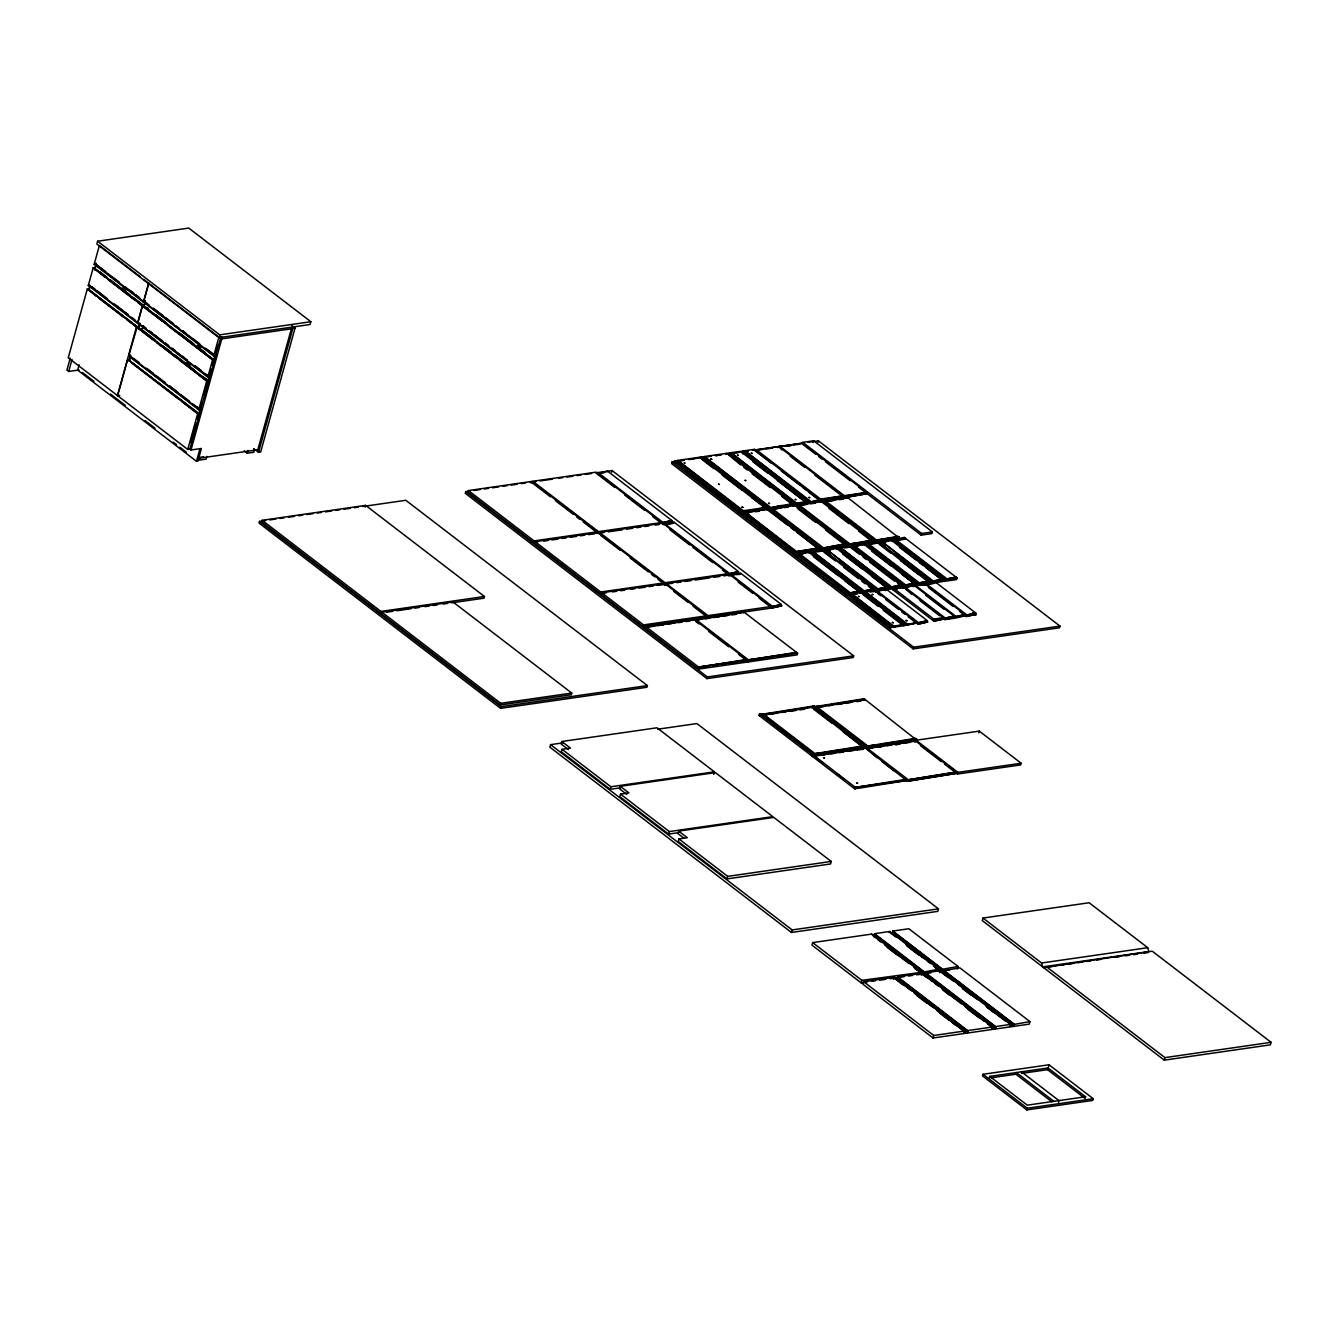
<?xml version="1.0" encoding="UTF-8"?>
<svg xmlns="http://www.w3.org/2000/svg" width="1338" height="1338" viewBox="0 0 1338 1338"><rect width="100%" height="100%" fill="white"/><g stroke="black" fill="none" stroke-linecap="round" stroke-linejoin="round"><path stroke-width="1.5" d="M97.607 241.225L96.838 244.034L218.914 337.661L310.065 324.515L310.851 321.722L188.758 228.079L97.607 241.225L219.7 334.851L310.851 321.722M179.392 360.022L207.106 381.28L87.355 288.857L68.238 357.798L187.738 449.451L189.896 449.133L200.817 409.763L192.187 403.574M205.483 348.532L215.736 355.958L209.949 376.831L207.791 377.149L88.291 285.496L93.225 267.7L212.976 360.123L167.334 325.117M205.567 348.248L215.334 355.741L215.569 354.904L213.662 355.992L94.162 264.339L99.397 245.423L140.406 276.866M95.801 295.915L87.773 289.025M88.291 285.496L88.994 284.576M104.949 277.267L93.643 267.851M94.162 264.339L96.068 263.252M87.606 289.627L88.81 289.46L89.897 285.529M93.476 268.47L94.664 268.302L96.236 264.305M70.228 358.082L66.9 370.091L68.69 371.462L79.109 369.957M89.094 290.095L90.365 285.462M94.63 270.092L95.751 266.095M68.69 371.462L72.018 359.454M79.176 364.756L77.671 370.158L196.485 461.292L197.924 461.075L201.419 448.464L191 449.969L189.21 448.598M117.443 395.53L136.56 326.589L138.215 327.342L139.771 323.344L138.717 327.158M148.618 283.154L143.367 302.07L145.273 300.983L145.039 301.836M181.751 401.433L198.057 413.927L127.712 359.387L117.644 395.68L119.801 395.379M197.154 407.053L200.416 409.545L200.65 408.709L198.743 409.796L128.649 356.025L137.011 327.526M142.631 305.582L137.697 323.378L138.416 322.475M148.802 283.305L143.567 302.221L145.474 301.15M138.215 322.324L137.496 323.227L142.43 305.432L142.882 306.369M142.848 305.599L144.069 306.185L145.156 302.271M128.13 359.554L199.262 413.76L200.349 409.829M128.649 356.025L130.555 354.955L129.033 361.21M138.015 327.191L139.587 323.194M143.885 306.034L144.972 302.12M129.635 359.939L130.723 355.992M187.738 449.451L197.807 413.158L127.712 359.387M198.743 409.796L206.855 380.51L87.355 288.857M207.791 377.149L212.725 359.353L93.225 267.7M213.662 355.992L218.914 337.076L221.071 336.758L215.334 355.741M218.914 337.661L219.7 334.851M190.866 442.661L196.368 422.808M197.472 418.844L201.871 402.972M204.062 395.028L211.22 369.238M212.324 365.274L217.826 345.421M207.106 381.28L208.31 381.113L209.882 377.115L200.416 409.545M212.976 360.123L214.18 359.955L215.267 356.025M191 449.969L222.275 337.176M196.485 461.292L199.981 448.682M206.855 456.342L206.085 459.135L199.479 460.088L200.265 457.278L203.56 456.81M244.118 450.822L247.229 453.197L247.998 450.404M254.605 449.451L253.819 452.261L247.229 453.197M257.833 449.752L291.366 328.83M253.551 448.548L258.502 452.344L293.273 326.94M291.751 325.502L295.046 328.027L260.659 452.027L258.502 452.344M265.66 520.499L259.472 521.402L259.02 523.074L500.596 708.371L646.923 687.264L647.391 685.591L405.799 500.295L362.531 506.533M484.456 596.497L365.642 505.379L262.131 520.298L261.663 521.987L380.477 613.105L380.945 611.433L484.456 596.497L483.988 598.186L451.508 602.869M365.174 507.069L365.642 505.379M381.932 612.185L381.464 613.874L500.278 704.992L571.293 694.756L571.761 693.067L452.946 601.949L381.932 612.185L500.746 703.32L571.761 693.067M469.889 491.063L465.775 491.648L465.306 493.337L706.899 678.617L853.226 657.527L853.677 655.854L612.102 470.558L595.611 472.933M596.815 533.477L597.283 531.788L531.638 481.446L468.434 490.561L467.966 492.233L533.611 542.592L537.692 542.007M531.169 483.135L531.638 481.446M532.842 481.279L598.487 531.621L661.691 522.506L596.046 472.163L532.842 481.279L532.373 482.951L550.42 496.799M533.611 542.592L534.079 540.903L597.283 531.788M657.326 585.459L663.447 584.589L663.916 582.9L598.27 532.557L535.066 541.673L534.598 543.345L600.244 593.687L606.365 592.818M500.278 704.992L500.746 703.32M500.596 708.371L501.064 706.681L647.391 685.591M607.201 471.896L607.435 471.06L671.893 520.499L662.059 522.723L671.893 520.499M611.633 472.247L612.102 470.558M583.251 521.971L598.019 533.31L598.487 531.621M599.006 534.063L599.474 532.373L672.245 521.787L672.011 522.64M562.93 742.874L550.57 744.647L549.868 747.173L791.46 932.469L937.787 911.362L938.49 908.853L696.897 723.557L657.744 729.21M600.244 593.687L600.712 592.015L663.916 582.9M706.782 615.781L664.902 583.652L601.699 592.767L601.23 594.457L643.11 626.569L643.578 624.896L706.782 615.781L706.313 617.47M713.689 774.368L714.392 771.842L656.975 727.788L561.86 741.503L561.157 744.028L568.332 749.531M561.86 741.503L570.473 748.109L562.077 749.33L561.375 751.839L610.195 789.286L620.33 787.814M684.437 460.138L672.061 461.911L671.609 463.6L913.185 648.88L1059.512 627.79L1059.98 626.1L818.388 440.821L808.085 442.309M678.082 461.677L674.486 461.66L676.275 460.59L741.687 511.785L742.54 511.116M745.182 511.551L739.312 512.387L675.088 462.112M674.486 461.66L676.275 460.59M765.57 508.34L700.159 457.144L677.73 460.389L743.125 511.568M662.661 523.175L662.427 524.011L673.231 522.556M663.414 524.78L663.648 523.927M738.526 571.61L728.692 573.835L738.526 571.61L674.068 522.171L664.233 524.396L671.91 523.292M685.508 621.1L693.853 619.093L644.565 625.649L644.096 627.338L698.553 669.1L747.256 662.076L747.725 660.403L697.6 667.344L746.537 659.483L740.215 661.206M653.646 626.234L644.933 626.953L743.761 611.901L733.375 614.192M673.834 523.007L674.068 522.171M645.518 627.405L694.455 619.544L746.537 659.483M664.434 585.342L665.12 582.732L599.474 532.373M700.159 457.144L700.51 458.449M665.638 585.174L666.107 583.485L738.877 572.898L738.643 573.734M701.112 457.813L702.902 456.76L768.313 507.938L769.166 507.286M701.714 458.282L701.898 459.436M610.195 789.286L610.881 786.761L714.392 771.842M792.414 503.657L726.785 453.314L704.357 456.542L769.751 507.738L792.414 503.657L792.196 504.493M678.751 832.621L668.599 834.092L619.795 796.645L620.498 794.12L669.301 831.567L772.812 816.648L715.378 772.595L620.28 786.309L619.578 788.835L626.753 794.337M726.551 454.151L726.785 453.314M776.174 489.708L794.939 504.108L729.528 452.913L727.738 453.983L731.334 454M728.34 454.435L740.6 464.855M729.31 453.749L729.528 452.913M805.978 502.519L740.566 451.324L730.983 452.712L796.394 503.891M692.8 620.314L693.268 618.641M694.004 620.146L694.472 618.457L743.761 611.901M694.455 619.544L693.619 619.929M741.536 451.993L743.326 450.923L808.737 502.118L809.59 501.449M738.559 654.315L748.46 661.909L797.147 654.884L797.615 653.212L744.346 612.352L695.426 620.213L699.473 619.628M742.138 452.445L742.874 454.034M743.326 450.923L761.874 466.159M820.01 499.676L810.176 501.901L744.764 450.722L754.364 449.334L819.776 500.529M744.229 612.001L770.721 608.171L771.19 606.499L707.986 615.614L707.518 617.286L693.017 606.164M754.13 450.17L754.364 449.334M755.92 450.454L756.154 449.618L820.612 499.057L843.04 495.813L820.378 499.894L820.612 499.057M739.312 512.387L820.043 500.579L819.575 502.268M740.131 512.002L741.921 510.932M698.553 669.1L699.021 667.411M741.72 513.223L743.51 512.153L741.72 513.223L743.878 513.457L748.745 517.187M742.306 513.675L744.112 512.605L794.27 552.109L786.142 545.871M743.276 512.989L743.359 510.731L765.788 507.503M743.878 513.457L744.112 512.605M742.69 512.538L767.376 508.708L763.061 510.146M744.948 511.952L744.129 512.337M662.059 522.723L728.324 573.617L727.855 575.29L723.774 575.892M803.87 550.721L795.709 551.892L745.55 512.404L767.979 509.176L818.137 548.664M728.842 576.059L729.294 574.286M730.046 575.875L730.28 575.039M730.866 575.491L740.7 573.266L781.392 604.492L771.574 606.699L781.392 604.492M706.899 678.617L707.367 676.944L853.677 655.854M739.646 574.504L740.7 573.266M668.599 834.092L669.301 831.567M777.529 447.611L778.582 446.39L843.04 495.813M779.552 447.059L779.786 446.206L844.245 495.645L866.673 492.417L844.01 496.482L844.245 495.645M764.734 508.724L764.968 507.888M751.805 497.719L767.376 508.708M766.323 509.945L766.992 507.319L701.346 456.977M767.51 509.761L767.979 508.089L770.136 508.323L768.346 509.377L768.581 508.54M678.684 831.115L687.297 837.722L678.901 838.926L678.215 841.451L727.019 878.899L830.53 863.963L831.233 861.438L773.799 817.401L678.684 831.115L677.981 833.641L683.735 838.04M767.744 510.012L767.979 509.176M821.131 547.426L819.341 548.496L821.131 547.426L770.738 508.774L769.166 508.992L783.499 519.596M769.902 509.159L770.136 508.323M770.504 509.611L770.738 508.774M769.317 508.708L794.003 504.878L844.997 543.981L826.416 547.476M770.755 508.49L771.574 508.106M794.605 505.329L771.942 509.41L822.335 548.062L844.997 543.981M744.346 612.352L743.527 612.737M801.98 443.815L802.215 442.978L866.673 492.417M858.461 487.065L921.163 535.15L931.967 533.594L932.419 531.922L813.621 440.787L802.817 442.343L802.348 444.032L815.561 454.151M747.49 660.152L796.428 652.292M797.013 652.743L698.436 666.96M791.36 504.878L791.594 504.041M748.46 661.909L748.912 660.219L797.615 653.212M781.726 496.398L792.564 504.71L795.792 503.439M792.949 506.099L793.618 503.489L727.972 453.147M794.136 505.931L794.605 504.242L796.762 504.476L794.973 505.547L795.207 504.71M847.757 543.579L845.967 544.65L847.757 543.579L797.364 504.928L795.792 505.162L810.126 515.749M813.153 442.477L813.621 440.787M796.528 505.312L796.612 503.055L806.212 501.666M795.943 504.861L820.629 501.031L871.623 540.151L863.227 542.158M797.13 505.781L797.364 504.928M797.381 504.66L798.201 504.275M871.623 540.151L848.961 544.215L798.569 505.563L821.231 501.499M771.926 608.004L781.76 605.779L771.926 608.004L759.047 598.119M817.919 442.493L818.388 440.821M805.158 502.904L808.972 501.282M794.504 551.256L792.715 552.326L795.09 551.724L795.458 553.012L795.09 551.724M795.692 552.176L794.136 552.393L793.668 554.083L740.884 513.608L741.954 512.387M857.407 593.972L847.422 595.31L794.655 554.835L797.13 551.958L819.558 548.731L819.09 550.42M795.709 551.892L818.371 547.827M797.047 554.233L797.281 553.397L795.474 554.45L797.866 553.848L848.259 592.5L846.469 593.57L848.259 592.5M824.86 549.416L823.071 550.47L824.86 549.416L818.956 548.279L796.528 551.507L796.896 552.811M797.866 553.848L800.893 557.177M796.445 553.781L807.717 551.34L859.063 591.747M797.883 553.564L808.303 551.791M855.233 592.299L849.463 593.135L799.07 554.484L808.905 552.26M916.881 739.212L867.359 746.621L916.279 738.76L916.413 740.901L811.832 755.97L759.047 715.496L759.516 713.823L761.673 714.04L759.884 715.111L759.516 713.823M812.668 753.16L810.878 754.214L812.668 753.16L762.275 714.509L759.884 715.111M761.088 713.589L761.439 714.893M820.763 502.084L821.231 500.412M762.275 714.509L768.53 720.329M777.077 712.636L762.292 714.224L811.213 706.364L863.161 747.223L867.961 747.072M823.388 500.646L821.599 501.7L823.154 501.482L822.803 500.178L823.154 501.482M762.877 714.676L811.815 706.815M823.991 501.098L822.184 502.151L823.991 501.098L874.383 539.749L872.593 540.82L874.383 539.749M819.96 752.909L813.872 753.796L763.48 715.144L812.4 707.284M808.453 552.845L808.921 551.172L811.062 551.407L809.273 552.46L811.062 551.407M822.569 501.031L847.255 497.201L898.015 537.14M811.664 551.858L809.875 552.929L811.664 551.858L862.057 590.51L860.267 591.58L862.057 590.51M810.477 550.938L810.828 552.243M824.007 500.813L824.827 500.429M898.25 536.304L875.587 540.385L825.195 501.733L847.857 497.652M821.866 550.654L821.515 549.349L811.681 551.574L819.943 550.922M812.266 552.025L822.101 549.818M873.095 588.921L863.261 591.145L813.103 551.641L822.703 550.269L873.095 588.921L869.014 590.309M727.019 878.899L727.721 876.373L831.233 861.438M818.739 549.115L818.956 548.279M819.926 548.948L821.716 547.878L822.084 549.182M797.197 532.541L820.294 550.236L820.763 548.563L822.318 548.329M821.482 548.714L821.716 547.878M821.047 551.039L821.515 549.349M822.234 550.855L823.305 549.634M846.553 545.101L848.944 544.499L822.937 548.513L846.185 544.901L845.716 546.573M822.469 551.105L822.703 550.269M823.656 550.938L825.462 549.868L823.071 550.47M824.258 548.948L824.626 550.253M886.659 587.767L835.297 547.359L825.713 548.747L877.042 589.439L874.065 589.59L875.855 588.519L874.065 589.59M835.899 547.827L826.064 550.052L829.911 549.5M836.484 548.279L826.667 550.503L830.497 549.951M843.174 497.953L842.806 496.666M844.362 497.786L844.01 496.482M846.201 498.422L847.255 497.201M836.033 548.881L836.501 547.192L838.658 547.426L836.869 548.496L838.658 547.426M839.244 547.878L837.454 548.948L839.244 547.878L889.636 586.529L887.847 587.599L889.636 586.529M838.056 546.974L838.424 548.262M851.854 544.984L852.206 546.272L851.854 544.984L839.261 547.593L849.446 546.673L849.095 545.369L848.626 547.058M839.863 548.062L849.68 545.837M900.675 584.94L850.282 546.289L840.682 547.677L890.857 587.165L900.675 584.94L896.611 586.328M845.365 545.285L845.583 544.432M825.479 529.965L846.921 546.406L847.389 544.717L848.944 544.499M848.108 544.884L848.342 544.048M873.179 541.271L875.57 540.652L849.781 543.83L850.884 545.653L852.44 545.436M849.781 543.83L849.831 546.891L859.715 554.467M850.65 546.506L850.884 545.653M851.252 546.958L853.042 545.887L903.2 585.375M852.808 546.724L853.042 545.887M864.08 544.298L854.246 546.523L904.639 585.174L914.239 583.786L862.893 543.395L853.059 545.62L857.491 545.519M853.644 546.071L863.478 543.847M811.949 707.869L812.417 706.196L813.972 705.962L814.34 707.267L813.972 705.962M812.768 707.484L812.417 706.196M813.37 707.936L815.16 706.882L865.552 745.534L863.763 746.587L865.552 745.534M815.16 706.882L826.315 716.449M823.89 705.879L815.177 706.598L864.114 698.737L915.46 739.145M815.779 707.049L864.699 699.189M848.861 592.951L849.212 594.256L848.861 592.951L846.469 593.57M847.422 595.31L847.891 593.637L849.446 593.403M865.301 699.657L816.364 707.518L866.756 746.169L915.694 738.308M860.852 592.032L863.244 591.413L850.299 592.751L850.667 594.039L848.643 595.226L852.239 595.259M862.425 545.068L862.893 543.395M849.463 593.135L859.297 590.911M849.245 595.694L889.703 627.739L902.297 625.916M863.612 544.901L864.08 543.211L866.238 543.445L864.448 544.516L866.238 543.445M860.016 593.503L860.485 591.814L850.884 593.202L850.801 595.46M866.84 543.897L865.034 544.967L866.84 543.897L917.232 582.548L915.443 583.619L917.232 582.548M865.653 542.994L866.004 544.282M851.888 593.955L893.533 626.92L903.367 624.695L861.471 592.583L851.888 593.955L893.767 626.084L903.367 624.695M876.775 541.288L866.857 543.629L877.862 542.308L928.622 582.264L931.616 581.026M867.442 544.081L877.276 541.857L877.042 542.693M928.271 580.96L918.437 583.184L868.044 544.533L877.862 542.308M811.464 754.682L813.855 754.063L810.878 754.214M811.832 755.97L812.3 754.298L813.855 754.063M813.019 754.448L813.253 753.612M871.991 541.438L872.209 540.602M812.818 756.739L814.608 755.669L812.818 756.739L854.698 788.851L856.253 788.634L855.902 787.329M813.872 753.796L862.793 745.935M872.343 542.743L872.811 541.054L850.383 544.282M813.638 756.355L865.569 748.059L906.027 780.104L854.346 787.564L906.261 779.268M863.528 748.527L863.98 746.838L814.457 754.247L863.395 746.387M859.665 592.199L859.899 591.363M858.695 531.186L873.547 542.559L874.015 540.886L875.57 540.652M874.734 541.037L874.968 540.201M861.237 593.42L861.087 591.195M898.969 538.896L898.835 536.755L876.407 540L877.276 541.857M862.425 591.797L862.659 590.961M862.441 593.252L864.683 591.212L874.283 589.824L873.814 591.513M876.206 543.077L877.009 540.452L899.437 537.224M863.043 593.704L863.211 594.858M874.283 589.824L864.097 590.76L864.448 592.048M877.41 542.91L877.879 541.221L880.036 541.455L878.246 542.526L880.036 541.455M880.387 542.76L880.621 541.907L878.832 542.977L880.387 542.76L885.271 546.489M879.434 541.004L879.802 542.291M865.669 591.965L907.331 624.93L917.149 622.705L875.269 590.593L865.669 591.965L907.549 624.093L917.149 622.705M941.818 579.822L890.472 539.415L880.872 540.786L932.218 581.478L931.382 581.863M891.075 539.866L881.24 542.091L886.994 541.254M891.66 540.318L881.826 542.542L885.672 541.99M873.681 589.372L869.616 590.76M874.651 590.041L876.44 588.971L876.206 589.824M875.035 591.429L874.885 589.205M876.005 592.098L877.059 590.878L886.659 589.489L927.351 620.698L917.517 622.923L927.351 620.698M886.893 586.93L877.059 589.155L882.812 588.319M901.394 587.533L901.862 585.843L890.606 588.285L887.479 587.382L877.879 588.77L878.246 590.058L888.081 587.834L887.612 589.523L870.218 592.032M891.208 540.92L891.677 539.231L893.817 539.465L892.028 540.535L893.817 539.465M894.42 539.916L892.63 540.987L894.42 539.916L944.578 579.421M893.6 540.318L893.232 539.013M904.622 538.712L904.271 537.424L894.436 539.649L905.458 538.328L957.038 577.899L956.57 579.571L943.976 581.394L925.846 567.479M895.038 540.1L904.856 537.876M955.85 576.979L946.016 579.203L895.624 540.552L905.458 538.328M898.618 537.608L898.835 536.755M885.605 590.71L886.659 589.489M791.46 932.469L792.163 929.943L938.49 908.853M887.245 588.218L887.479 587.382M888.449 588.051L890.238 586.981L890.606 588.285M872.309 576.695L888.8 589.356L889.268 587.666L890.824 587.449M890.004 587.834L890.238 586.981M903.802 539.097L904.271 537.424M904.036 584.99L904.388 586.295L904.036 584.99L891.677 586.78L892.045 588.068M943.123 618.507L943.357 617.671L933.757 619.059L933.523 619.895L943.708 618.959L933.891 621.183L892.797 589.673L897.464 588.737M893.617 589.289L903.451 587.064L943.357 617.671M863.646 700.426L864.114 698.737M901.277 585.392L897.196 586.797M889.703 627.739L898.701 625.632M901.645 585.609L903.434 584.539M890.539 627.355L892.329 626.284L889.937 626.903M902.598 587.365L903.066 585.676L904.622 585.459M902.397 588.285L902.632 587.449M903.451 587.064L903.217 587.9L897.647 583.569M911.814 594.423L903.819 587.282M904.639 585.174L914.473 582.95M893.533 626.92L893.767 626.084M904.421 587.733L914.239 585.509L954.145 616.116L944.31 618.34L954.145 616.116M915.192 585.542L915.66 583.87L905.241 585.626L929.458 581.879L928.99 583.552M921.163 535.15L921.631 533.477L932.419 531.922M864.365 747.056L866.154 745.985L866.506 747.29M866.74 746.437L865.184 746.671L864.716 748.343L865.569 748.059M865.92 746.821L866.154 745.985M854.698 788.851L856.487 787.781M865.937 748.26L876.992 757.76M988.414 1024.072L994.937 1029.073L871.674 934.091L812.651 942.604L811.965 945.13L861.17 982.878L867.325 981.975M956.152 772.076L907.231 779.937L956.152 772.076L915.46 740.867L866.539 748.728L872.627 747.842M913.185 586.73L914.239 585.509M857.926 787.58L857.691 788.417L906.629 780.556L857.34 787.129M902.531 624.997L903.501 625.749L906.729 624.478M914.389 586.562L914.623 585.726M914.824 584.254L915.058 583.401M904.321 625.364L906.11 624.294L903.735 624.913M915.209 586.178L925.043 583.953L964.949 614.56L955.115 616.785L964.949 614.56M916.028 584.07L917.818 583.017L918.186 584.305M918.42 583.468L916.865 583.686L916.396 585.375L901.544 573.985M917.584 583.853L917.818 583.017M907.331 624.93L907.549 624.093M928.856 581.411L919.256 582.799L919.624 584.104M923.973 585.174L925.043 583.953M925.177 585.007L925.411 584.171M926.013 584.622L935.831 582.398L975.736 613.005L965.902 615.229L975.736 613.005M929.458 580.792L929.224 581.629L931.031 580.558L929.458 580.792L879.066 542.141M917.885 624.21L927.719 621.986L917.885 624.21L908.218 616.801M930.178 583.385L930.646 581.696L932.218 581.478M913.185 648.88L913.653 647.207L1059.98 626.1M932.235 581.194L942.052 578.969M957.038 577.899L932.82 581.662L943.24 579.889L942.772 581.562L888.8 589.356M942.42 580.274L942.654 579.438M943.022 579.638L944.812 578.585M943.625 580.09L945.414 579.036L945.765 580.324M943.976 581.394L944.444 579.705L945.999 579.488M945.18 579.872L945.414 579.036M933.891 621.183L943.708 618.959M956.436 577.447L946.852 578.819L947.204 580.123M954.512 617.403L944.678 619.628L954.278 618.256L953.91 616.952M914.406 742.088L915.46 740.867M916.062 739.596L916.279 738.76M915.61 741.921L916.078 740.232L979.282 731.117L1021.162 763.245L1020.693 764.918L957.49 774.033L944.595 764.149M907.599 781.225L956.519 773.364L907.599 781.225L904.371 778.749M955.7 617.236L955.466 618.072L965.3 615.848L955.115 616.785M861.17 982.878L861.873 980.353L920.527 972.425L915.075 968.729M877.126 938.724L873.614 936.249L874.55 933.69L889.787 931.482L1013.05 1026.463L1009.554 1024.005M863.646 981.707L862.943 984.233L933.054 1038.004L1029.24 1024.139L1029.942 1021.613L959.848 967.842L943.691 970.719L1014.321 1024.406L1013.92 1025.811L1009.605 1026.43L1010.876 1024.356L995.639 1026.564L995.807 1028.42L991.491 1029.039L992.763 1026.965L967.692 1030.578L967.876 1032.451L963.544 1033.07L964.815 1030.996L933.757 1035.478L863.646 981.707L894.721 977.242L966.906 1032.585M966.27 616.517L976.104 614.293L966.27 616.517L959.697 611.483M891.961 933.59L892.831 932.937L942.036 970.669L942.437 969.264L892.663 931.081L942.437 969.264M892.831 932.937L892.697 931.599M893.45 979.299L894.353 977.827L911.329 990.638M896.661 979.383L897.765 978.68L967.876 1032.451M897.765 978.68L897.597 976.824L922.651 973.211L921.397 975.268M957.49 774.033L957.958 772.361L1021.162 763.245M978.814 732.806L979.282 731.117M920.009 972.509L919.607 973.913L923.939 973.278L924.324 971.89L874.55 933.69M919.54 971.472L923.22 973.395M924.759 974.783L928.104 977.81M924.842 975.318L925.712 974.649L995.807 1028.42M925.712 974.649L925.545 972.793L940.765 970.602L939.51 972.659M924.324 971.89L938.992 969.23L937.721 971.288L942.036 970.669M941.316 970.769L949.261 970.167M949.478 977.71L942.705 972.743L943.691 970.719M933.054 1038.004L933.757 1035.478M957.356 968.996L958.058 966.488L908.853 928.739L892.663 931.081M982.978 918.052L982.276 920.577L1042.67 966.889L1148.807 951.586L1147.736 947.705L1089.115 902.749L982.978 918.052L1041.583 963.009L1042.67 966.889M966.755 1033.137L897.045 978.78M983.029 1074.28L982.56 1075.969L1026.815 1109.921L1092.778 1100.405L1093.246 1098.715L1048.992 1064.78L983.029 1074.28L1027.283 1108.232L1093.246 1098.715M989.284 1078.06L989.752 1076.388L1048.039 1067.975L1085.57 1096.759L1085.101 1098.448L1047.57 1069.664L1021.446 1073.427M1026.815 1109.921L1027.283 1108.232M1047.57 1069.664L1048.039 1067.975M1048.524 1066.453L1048.992 1064.78M1058.475 1102.278L1058.943 1100.605L1021.412 1071.822M1164.261 1060.148L1164.946 1057.622L1271.1 1042.319L1270.398 1044.844L1164.261 1060.148L1043.657 967.658L1152.286 951.201L1271.1 1042.319M871.674 934.091L874.6 937.202M888.9 932.151L889.787 931.482M148.15 308.208L146.243 307.406M142.413 328.814L141.56 329.483M292.888 328.345L295.046 328.027M292.805 328.63L221.807 338.865L220.017 337.494M198.057 413.927L199.262 413.76M198.71 458.282L259.271 449.551M269.791 519.913L275.963 519.027M280.094 518.425L284.208 517.839M288.339 517.237L294.511 516.351M298.642 515.749L302.756 515.163M306.887 514.561L313.059 513.675M317.19 513.073L321.304 512.487M325.435 511.885L331.607 510.999M335.738 510.397L339.852 509.811M343.983 509.209L350.155 508.323M354.286 507.738L358.4 507.135M474.02 490.461L480.191 489.574M484.323 488.989L488.437 488.387M492.568 487.785L498.756 486.898M502.871 486.313L506.985 485.711M511.116 485.125L517.304 484.222M521.419 483.637L525.533 483.035M529.664 482.449L535.852 481.546M539.967 480.961L552.326 479.171M558.515 478.285L562.629 477.683M566.76 477.097L572.948 476.211M577.063 475.609L581.177 475.023M585.308 474.421L591.496 473.535M688.552 459.536L700.928 457.747M707.1 456.86L711.231 456.275M715.345 455.673L721.533 454.786M725.648 454.184L740.081 452.11M744.196 451.508L748.327 450.923M752.441 450.321L803.971 442.895M606.599 471.444L596.781 473.669L614.828 487.517M679.52 460.924L683.601 460.339M689.722 459.469L693.803 458.867M716.348 455.622L720.429 455.037M734.579 452.997L738.425 452.445M744.53 451.558L748.377 451.006M755.334 450.003L777.763 446.775M801.378 443.363L778.95 446.591L782.011 449.953M603.354 472.448L597.601 473.284L597.835 472.448L662.293 521.887M703.27 458.048L704.708 457.847M743.694 452.227L745.132 452.01M757.96 450.17L762.041 449.585M766.122 448.983L772.227 448.113M785.674 446.173L789.738 445.587M793.819 445.002L799.94 444.116M600.611 473.117L604.458 472.565M786.878 446.256L790.959 445.671M674.854 462.948L678.767 462.396M766.992 507.319L768.547 507.102M793.618 503.489L795.173 503.255M758.847 508.758L762.928 508.172M777.328 506.099L781.392 505.513M749.079 510.982L752.993 510.414M758.863 509.577L762.777 509.009M765.938 508.557L771.809 507.704M777.662 506.868L781.576 506.299M792.564 504.71L796.16 504.192M543.797 541.121L547.878 540.535M551.958 539.95L558.08 539.063M562.161 538.478L566.225 537.893M570.306 537.291L576.427 536.421M580.508 535.819L584.589 535.233M588.653 534.648L594.774 533.762M598.019 533.31L604.124 532.424M608.205 531.838L622.488 529.781M626.552 529.179L632.673 528.309M636.754 527.724L640.835 527.122M644.916 526.536L648.98 525.951M655.102 525.065L659.182 524.479M846.402 497.485L867.024 493.705L820.746 501.198L809.256 492.384M746.755 512.487L758.997 510.731M771.34 508.942L787.664 506.6M797.966 505.112L806.128 503.941M810.209 503.339L816.314 502.469M824.593 501.265L834.795 499.81M838.876 499.208L842.94 498.622M669.167 523.944L673.014 523.392M745.316 513.24L749.397 512.655M755.502 511.768L759.583 511.183M773.983 509.109L778.047 508.524M784.168 507.637L788.249 507.052M798.569 505.563L806.714 504.393M810.795 503.807L814.875 503.222M825.195 501.733L833.34 500.546M839.461 499.676L843.542 499.074M807.935 550.135L812.015 549.55M855.082 543.328L859.163 542.743M881.709 539.498L887.813 538.612M891.894 538.027L895.975 537.441M798.334 552.059L804.456 551.172M808.537 550.587L812.618 550.002M827.001 547.928L831.082 547.342M837.203 546.456L841.284 545.871M855.668 543.797L859.749 543.211M863.83 542.609L869.951 541.739M882.294 539.95L888.415 539.063M892.496 538.478L896.577 537.893M386.565 612.235L392.653 611.349M396.717 610.764L410.917 608.723M414.981 608.138L419.045 607.552M425.133 606.666L429.197 606.081M433.244 605.495L437.309 604.91M443.396 604.04L447.461 603.455M799.539 553.23L805.392 552.393M809.306 551.825L813.22 551.256M820.294 550.236L832.019 548.547M835.932 547.978L841.803 547.142M846.921 546.406L868.429 543.295M873.547 542.559L887.228 540.585M892.998 539.85L897.012 539.181M798.485 554.016L802.315 553.464M794.655 554.835L798.251 554.317M799.07 554.484L802.917 553.932M812.868 552.494L820.545 551.39M844.295 547.961L848.125 547.409M854.246 546.523L858.076 545.971M868.044 544.533L877.628 543.144M895.624 540.552L905.224 539.181M665.12 582.732L728.324 573.617M612.47 591.931L616.55 591.346M620.631 590.76L624.712 590.175M630.834 589.289L634.898 588.703M638.979 588.101L645.1 587.231M649.181 586.646L653.262 586.044M672.797 583.234L664.652 584.405L658.079 579.371M676.877 582.649L680.958 582.063M685.039 581.461L691.161 580.592M695.225 580.006L709.508 577.949M713.589 577.347L719.693 576.477M732.204 574.771L739.881 573.651M736.636 574.671L740.466 574.119M934.141 580.926L937.988 580.374M861.689 591.647L863.244 591.413M875.487 589.657L877.042 589.439M850.065 593.587L855.818 592.751M879.568 589.339L883.415 588.787M905.241 585.626L910.994 584.806M924.792 582.816L928.622 582.264M934.744 581.378L938.574 580.826M952.372 578.836L956.218 578.284M876.808 590.275L878.246 590.058M904.388 586.295L905.826 586.094M931.984 582.314L933.422 582.114M866.623 592.55L861.22 593.319L844.73 580.675M864.599 593.47L866.037 593.269M920.962 585.342L924.809 584.79M929.843 584.07L933.69 583.519M892.797 589.673L896.627 589.121M903.585 588.118L907.432 587.566M644.933 626.953L653.044 625.783M657.109 625.197L681.46 621.685M700.911 618.875L694.823 619.762L694.472 618.457M704.975 618.29L709.023 617.704M713.087 617.119L729.31 614.778M657.694 625.649L663.782 624.779M667.846 624.194L671.893 623.608M677.981 622.722L682.046 622.137M686.11 621.551L690.157 620.966M705.561 618.741L709.625 618.156M713.672 617.587L719.76 616.701M723.825 616.116L727.889 615.53M731.936 614.945L736 614.359M912.483 623.642L916.329 623.09L903.501 625.749M703.688 666.475L707.752 665.889M711.799 665.304L717.887 664.417M721.951 663.832L728.039 662.962M732.103 662.377L736.151 661.792M749.531 659.868L753.578 659.283M759.666 658.396L763.73 657.811M767.795 657.226L771.842 656.64M775.906 656.055L781.994 655.185M786.042 654.6L792.129 653.713M702.249 667.227L708.337 666.341M712.401 665.755L718.489 664.886M722.553 664.3L726.601 663.715M730.665 663.13L736.753 662.243M740.8 661.658L746.888 660.788M750.116 660.32L754.18 659.734M760.268 658.848L764.333 658.263M768.38 657.677L772.444 657.109M778.532 656.222L782.579 655.637M786.644 655.051L790.708 654.466M760.118 714.275L762.292 714.224M813.002 706.648L815.177 706.598M781.141 712.05L785.205 711.465M789.253 710.879L795.341 709.993M799.405 709.408L805.493 708.538M827.954 705.293L832.002 704.708M836.066 704.123L852.289 701.798M856.353 701.212L860.418 700.627M759.047 715.496L763.195 714.91M763.48 715.144L767.527 714.559M771.591 713.974L777.679 713.087M781.743 712.502L785.791 711.916M791.879 711.047L795.943 710.461M799.99 709.876L804.054 709.291M818.404 707.217L824.476 706.347M828.54 705.762L832.604 705.176M836.651 704.591L842.739 703.704M846.803 703.119L850.868 702.534M856.939 701.664L861.003 701.079M824.024 752.324L830.095 751.454M834.159 750.869L840.247 749.982M844.311 749.397L848.359 748.812M852.423 748.226L858.511 747.357M870.821 745.584L876.908 744.697M880.973 744.112L885.02 743.527M891.108 742.657L895.172 742.072M899.22 741.486L903.284 740.901M907.348 740.315L913.436 739.429M814.457 754.247L820.545 753.361M826.633 752.491L830.697 751.906M834.761 751.32L838.809 750.735M844.897 749.849L848.961 749.263M853.008 748.695L859.096 747.808M871.423 746.035L877.511 745.149M881.558 744.564L885.622 743.978M889.67 743.393L893.734 742.807M899.822 741.938L903.886 741.352M909.974 740.483L914.021 739.897M813.621 754.9L815.059 754.699M820.696 755.334L824.76 754.749M830.848 753.863L834.912 753.277M838.959 752.692L843.024 752.107M849.112 751.237L853.159 750.651M857.223 750.066L863.311 749.18M876.691 747.256L880.739 746.671M886.826 745.801L890.891 745.216M894.938 744.63L899.002 744.045M905.09 743.159L909.154 742.573M877.879 747.357L881.943 746.771M896.142 744.714L900.206 744.129M620.498 794.12L628.893 792.916L620.28 786.309M958.058 966.488L941.902 969.348M871.439 981.39L875.554 980.804M879.668 980.202L885.823 979.316M889.937 978.73L904.321 976.656M908.435 976.054L912.549 975.469M916.647 974.867L920.761 974.281M923.053 973.947L930.997 972.81M1041.583 963.009L1147.736 947.705M1043.657 967.658L1055.899 965.885M1059.997 965.3L1064.078 964.715M1068.159 964.129L1074.28 963.243M1078.361 962.658L1082.442 962.072M1086.523 961.47L1090.604 960.885M1096.725 959.998L1100.823 959.413M1115.106 957.356L1119.187 956.77M1125.308 955.884L1129.389 955.299M1133.47 954.713L1137.551 954.111M1143.689 953.241L1147.77 952.639M1029.942 1021.613L1013.786 1024.473M991.291 1077.776L1017.415 1074.013M1085.57 1096.759L1027.266 1105.171L989.752 1076.388M802.817 442.343L921.631 533.477M818.856 456.693L822.151 459.218M825.462 461.744L850.215 480.727M790.206 456.241L804.974 467.581M814.825 475.124L839.444 494.006M895.858 539.716L946.25 578.367M897.43 543.261L912.064 554.484M921.815 561.96L934.827 571.945M892.864 540.151L943.257 578.802M899.454 547.242L915.945 559.886M919.239 562.428L922.534 564.954M882.06 541.706L932.469 580.358M972.575 612.62L975.87 615.146M895.022 553.982L908.034 563.95M917.784 571.426L930.796 581.411M825.429 500.88L875.821 539.532M879.066 544.181L890.606 553.029M900.507 560.622L918.637 574.537M827.001 504.426L838.391 513.156M841.635 515.648L844.88 518.141M851.386 523.125L861.137 530.617M864.398 533.109L867.643 535.601M870.904 538.093L874.149 540.585M820.378 499.894L821.833 500.864M822.418 501.315L872.828 539.967M755.1 450.839L771.508 463.433M781.359 470.976L799.405 484.824M802.683 487.35L805.978 489.859M829.025 508.407L848.81 523.593M926.231 583.786L966.136 614.376M928.472 587.533L953.124 606.432M868.278 543.696L918.671 582.348M744.764 450.722L810.41 501.064M868.228 545.988L881.224 555.972M884.485 558.464L887.73 560.957M890.991 563.449L903.986 573.417M907.248 575.909L910.492 578.401M913.737 580.909L916.998 583.401M865.268 544.131L915.677 582.783M775.087 476.311L791.611 488.989M741.77 451.157L807.416 501.499M871.858 551.223L891.66 566.392M915.443 585.342L955.349 615.948M752.742 461.61L767.544 472.966M777.411 480.526L802.098 499.459M925.896 595.393L943.976 609.258M854.48 545.687L904.873 584.338M730.983 452.712L796.612 503.055M798.803 504.727L849.195 543.379M857.691 550.47L860.936 552.962M867.442 557.946L883.699 570.423M891.827 576.661L901.578 584.137M851.486 546.121L901.879 584.773M904.655 586.897L944.544 617.504M733.207 456.743L736.502 459.285M744.764 465.624L764.6 480.827M813.387 518.241L816.632 520.733M821.515 524.479L839.394 538.194M844.278 541.94L847.523 544.432M795.792 505.162L846.201 543.813M863.027 557.009L866.322 559.535M869.616 562.06L894.353 581.043M920.026 600.729L939.744 615.848M792.798 503.874L794.003 504.878M743.878 467.38L747.173 469.906M752.107 473.685L770.203 487.567M797.448 508.457L815.578 522.372M840.682 547.677L891.091 586.328M893.851 588.452L933.757 619.059M842.271 551.206L856.889 562.428M865.017 568.667L879.651 579.889M837.688 548.112L888.081 586.763M842.622 553.932L862.425 569.118M826.901 549.667L877.293 588.319M704.357 456.542L769.986 506.901M772.177 508.557L822.569 547.209M826.851 551.958L830.095 554.45M839.846 561.927L854.48 573.149M862.609 579.387L875.621 589.356M823.89 550.085L874.299 588.737M877.059 590.878L917.751 622.086M713.187 465.657L731.368 479.606M741.285 487.199L759.466 501.148M762.76 503.69L766.072 506.216M791.628 525.817L806.262 537.04M816.013 544.516L820.896 548.262M769.166 508.992L819.575 547.643M823.89 552.126L835.43 560.973M843.676 567.312L858.528 578.685M861.823 581.21L865.117 583.753M868.412 586.278L875.637 591.881M877.611 593.336L880.839 595.795M885.672 599.508L898.551 609.392M901.779 611.867L905.006 614.343M702.45 459.871L713.974 468.701M722.186 475.007L741.938 490.143M767.142 509.561L787.313 524.948M790.607 527.473L793.902 529.999M813.103 551.641L863.495 590.309M906.11 624.294L864.231 592.182L867.86 595.979M813.052 553.949L827.687 565.171M837.437 572.647L850.45 582.615M877.611 603.455L890.64 613.456M900.407 620.932L905.893 625.147M810.109 552.076L860.501 590.727M862.675 592.399L904.555 624.528M813.387 556.641L838.14 575.624M863.779 595.293L878.313 606.432M883.147 610.145L900.909 623.759M677.73 460.389L743.359 510.731M745.55 512.404L795.943 551.055M799.304 553.631L849.697 592.282M850.45 594.172L892.329 626.284M683.25 466.962L703.086 482.165M713.003 489.775L731.184 503.724M734.495 506.249L737.79 508.791M752.006 519.679L755.251 522.171M758.495 524.68L778.014 539.632M810.644 564.653L823.639 574.638M835.029 583.368L846.402 592.098M852.44 596.715L863.83 605.445M873.597 612.938L886.609 622.923M674.72 460.824L740.366 511.166M742.54 512.839L792.949 551.49M796.311 554.066L846.703 592.717M848.877 594.39L890.774 626.519M672.061 461.911L913.653 647.207M664.468 523.543L728.926 572.982M731.1 574.654L771.792 605.863M728.692 573.835L771.19 606.499M624.679 495.06L644.364 510.179M652.576 516.468L660.788 522.757M669.97 529.815L689.672 544.917M692.95 547.426L712.652 562.529M722.487 570.088L729.059 575.123M738.108 582.063L752.592 593.186M916.078 740.232L957.958 772.361M920.444 745.617L941.383 761.673M666.107 583.485L707.986 615.614M555.354 500.579L573.4 514.428M576.678 516.936L579.956 519.462M600.645 535.317L620.347 550.42M630.181 557.979L648.244 571.828M651.522 574.337L654.8 576.862M673.7 591.346L688.184 602.468M816.598 706.665L866.991 745.316M837.688 725.179L849.061 733.91M852.323 736.402L855.567 738.894M860.451 742.623L865.318 746.37M813.604 707.1L863.997 745.751M866.773 747.875L907.465 779.084M813.604 709.14L831.734 723.055M843.274 731.903L859.765 744.547M881.826 761.456L894.704 771.34M695.66 619.377L747.725 659.316M695.643 621.401L698.954 623.943M708.856 631.536L728.658 646.722M763.714 714.291L814.106 752.943M773.414 724.075L791.293 737.79M801.044 745.266L812.434 753.996M468.434 490.561L534.079 540.903M535.066 541.673L600.712 592.015M601.699 592.767L643.578 624.896M645.752 626.569L697.834 666.508M760.703 714.726L811.112 753.378M813.872 755.502L854.564 786.711M814.374 756.505L822.435 762.677M836.936 773.799L843.375 778.749M465.775 491.648L707.367 676.944M1046.149 966.504L1164.946 1057.622M143.684 279.391L217.274 335.821M95.834 264.088L105.685 271.631M112.91 277.267L119.467 282.301M130.288 290.513L133.566 293.022M135.874 294.878L139.152 297.387M144.27 301.318L149.17 305.064M153.402 308.242L163.169 315.735M165.477 317.574L173.622 323.829M182.737 330.737L185.999 333.246M193.19 338.832L199.697 343.833M95.751 264.372L112.158 276.949M125.287 287.018L140.038 298.341M153.318 308.509L167.986 319.765M176.131 326.02L179.392 328.512M182.654 331.021L192.438 338.531M94.697 264.038L104.548 271.581M107.826 274.089L132.429 292.972M135.707 295.481L162.032 315.684M165.293 318.176L184.861 333.179M188.123 335.687L214.214 355.691M122.578 287.954L125.805 290.43M197.506 345.421L200.784 347.93M99.597 271.647L107.308 277.551M110.552 280.043L130.087 295.029M133.348 297.521L142.681 304.679M155.693 314.664L165.611 322.257M178.824 332.409L193.709 343.816M197.004 346.341L205.266 352.68M94.664 268.302L214.18 359.955M108.227 279.793L134.486 299.913M137.764 302.438L162.433 321.371M91.603 286.499L94.881 289.025M97.206 290.864L107.04 298.424M114.566 304.127L122.778 310.416M125.086 312.256L128.364 314.781M131.642 317.29L134.937 319.799M142.631 325.636L145.892 328.144M149.154 330.637L152.415 333.145M154.706 334.985L162.868 341.223M165.46 343.147L168.722 345.656M171.983 348.148L175.245 350.656M182.42 356.226L187.32 359.989M194.796 365.659L201.319 370.659M205.249 373.737L208.511 376.246M91.536 286.784L101.37 294.343M114.499 304.395L127.612 314.463M142.564 325.92L145.825 328.429M149.07 330.921L157.232 337.176M165.377 343.431L168.638 345.923M171.9 348.432L181.684 355.925M194.729 365.926L209.397 377.182M88.826 285.195L93.76 288.958M97.038 291.483L121.641 310.349M124.919 312.858L151.278 333.078M154.539 335.587L174.107 350.589M177.369 353.098L208.343 376.848M186.718 362.799L189.996 365.324M140.373 328.563L154.79 339.618M163.052 345.957L171.314 352.295M174.609 354.838L194.445 370.041M202.707 376.379L207.206 379.825M88.81 289.46L208.31 381.113M99.079 298.424L123.681 317.307M126.976 319.815L153.318 340.019M156.579 342.528L176.131 357.53M943.641 970.184L1014.321 1024.406M943.825 972.04L1013.92 1025.811M911.395 948.726L926.398 960.015M957.623 983.948L960.885 986.457M967.407 991.458L978.814 1000.205M991.609 1010.24L1001.644 1017.716M889.419 932.084L895.992 937.102M905.826 944.661L923.872 958.493M927.15 961.019L930.428 963.527M933.707 966.036L938.64 969.816M940.413 971.187L953.459 981.189M961.604 987.444L976.288 998.7M986.056 1006.193L1005.624 1021.195M906.947 945.983L918.437 954.797M934.827 967.374L938.105 969.899M939.895 971.254L948.04 977.509M962.724 988.765L970.87 995.02M987.176 1007.514L993.699 1012.515M134.252 358.868L139.135 362.615M146.628 368.284L153.151 373.285M157.064 376.379L165.226 382.635M169.441 385.796L177.603 392.051M181.516 395.128L189.678 401.383M130.238 356.075L133.499 358.567M146.544 368.569L157.951 377.333M169.374 386.08L182.403 396.081M129.184 355.724L178.088 393.238M181.349 395.747L199.278 409.495M131.224 362.665L178.489 398.925M925.545 972.793L996.208 1027.015M874.584 934.208L923.805 971.957M925.578 973.328L995.689 1027.082M874.718 935.546L923.939 973.278M890.004 948.826L905.006 960.115M931.114 980.353L934.626 982.811M947.421 992.846L957.439 1000.322M970.251 1010.357L980.269 1017.833M877.879 939.728L881.157 942.236M884.435 944.745L909.037 963.628M913.954 967.391L920.527 972.425M922.3 973.796L932.084 981.306M935.346 983.798L938.607 986.307M941.868 988.799L961.437 1003.801M964.698 1006.31L984.25 1021.312M987.511 1023.804L992.411 1027.567M887.194 947.337L897.045 954.897M921.782 973.863L926.682 977.626M942.972 990.12L949.495 995.121M967.424 1008.885L978.847 1017.633M897.597 976.824L968.26 1031.046M897.631 977.359L967.742 1031.113M896.895 979.349L905.04 985.588M908.301 988.096L911.563 990.588M919.708 996.843L927.87 1003.099M931.131 1005.607L934.392 1008.099M947.438 1018.101L957.205 1025.61M913.921 992.829L931.85 1006.577M936.751 1010.341L964.464 1031.581M893.834 977.894L903.618 985.404M916.664 995.405L926.448 1002.915M939.493 1012.916L949.261 1020.409M952.522 1022.918L955.784 1025.41M1053.892 1101.325L1016.378 1072.541L1015.91 1074.23L1051.802 1101.759M82.421 372.482L93.961 381.347M110.469 394.008L125.32 405.397M145.123 420.584L155.024 428.177M173.171 442.092L176.482 444.617M179.777 447.16L186.383 452.211M562.077 749.33L610.881 786.761M678.901 838.926L727.721 876.373M262.131 520.298L380.945 611.433M812.651 942.604L861.873 980.353M259.472 521.402L501.064 706.681M550.57 744.647L792.163 929.943M858.377 596.43L859.297 596.698L858.478 596.347M872.175 594.44L873.095 594.708L872.259 594.373M684.22 462.848L685.14 463.132L684.32 462.781M710.846 459.018L711.766 459.302L710.846 459.018M718.489 484.205L719.392 484.49L718.59 484.139M737.472 455.171L738.392 455.455L737.506 455.121M745.115 480.375L746.019 480.66L745.149 480.325M751.27 453.181L752.19 453.465L751.27 453.181M823.572 757.693L824.492 757.977L823.572 757.693M892.346 622.454L893.266 622.722L892.346 622.454M906.144 620.464L907.064 620.732L906.144 620.464M741.954 507.102L742.874 507.386L741.954 507.102M768.581 503.255L769.501 503.54L768.581 503.255M795.207 499.425L796.093 499.743L795.341 499.358M809.005 497.435L809.891 497.769L809.139 497.368M856.755 783.098L857.675 783.382L856.805 783.065"/></g></svg>
